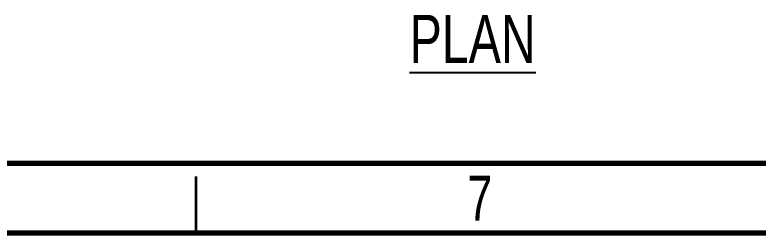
# Model space of a CAD drawing. Header units: millimetres. Extents: x 122 to 2816, y -707 to 556.
# Drawn here: x 626.9 to 692.3, y 92.9 to 112.1 of the extents above; entities that cross this region are included whole.
import ezdxf

# ---------------------------------------------------------------- set-up
doc = ezdxf.new("R2010")
doc.units = ezdxf.units.MM
doc.layers.add('FORMAT', color=7, linetype='Continuous')
doc.styles.add('SLDTEXTSTYLE7', font='TXT', dxfattribs={"width": 0.75})

msp = doc.modelspace()

# ---------------------------------------------------------------- linework, layer by layer
at = {"color": 7, "linetype": 'Continuous', "lineweight": 70}
for p, q in [((987.223604, 99.033562), (597.821132, 99.033562)), ((992.821132, 92.900037), (592.821132, 92.900037))]:
    msp.add_line(p, q, dxfattribs=at)
at = {"color": 7, "linetype": 'Continuous', "lineweight": 35}
msp.add_line((642.821132, 97.900037), (642.821132, 92.900037), dxfattribs=at)

# ---------------------------------------------------------------- texts
at = {"color": 7, "linetype": 'Continuous', "lineweight": 0, "insert": (667.781169, 97.960191), "char_height": 3.96875, "attachment_point": 2, "style": 'SLDTEXTSTYLE7'}
msp.add_mtext('7', dxfattribs=at)
at = {"layer": 'FORMAT', "insert": (661.610562, 112.136089), "char_height": 4.2333333, "attachment_point": 1, "style": 'SLDTEXTSTYLE7'}
msp.add_mtext('\\LPLAN', dxfattribs=at)

doc.saveas('drawing.dxf')
